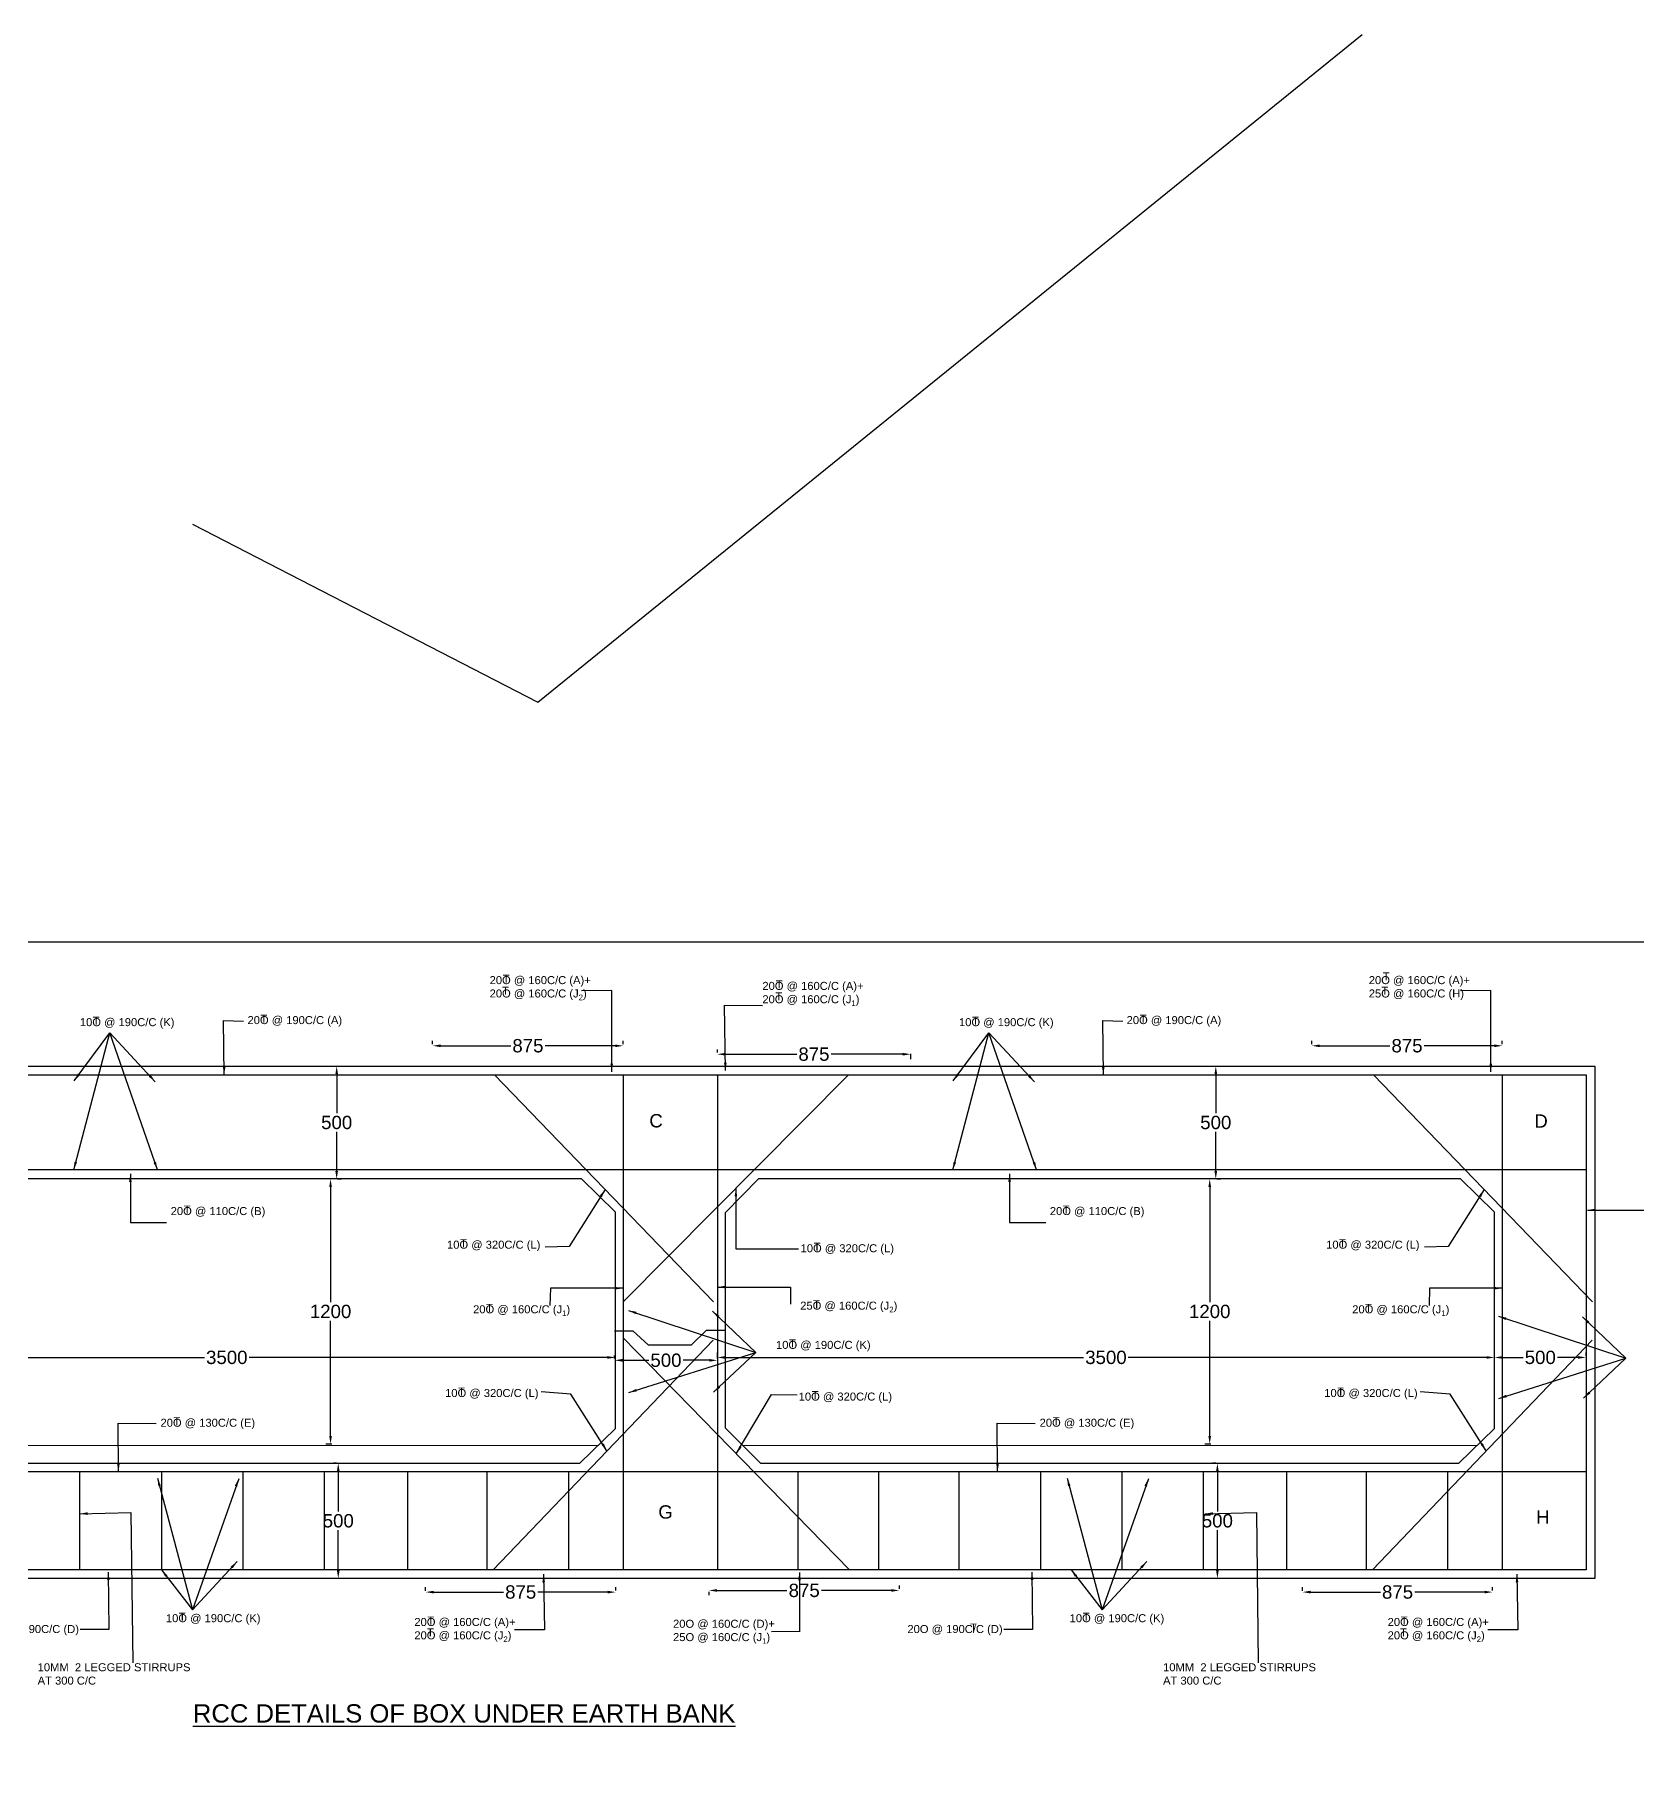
# Model space of a CAD drawing. Header units: metres. Extents: x 450 to 1448, y 458 to 586.
# Drawn here: x 1328.7 to 1388.8, y 521.7 to 586.4 of the extents above; entities that cross this region are included whole.
import ezdxf

# ---------------------------------------------------------------- set-up
doc = ezdxf.new("R2010")
doc.units = ezdxf.units.M
doc.header["$MEASUREMENT"] = 0
for name, color, linetype in [('DIMENSION', 7, 'Continuous'), ('DRAWING', 7, 'Continuous'), ('TEXT', 7, 'Continuous')]:
    doc.layers.add(name, color=color, linetype=linetype)
doc.styles.get("Standard").update_dxf_attribs({"font": 'arial.ttf'})
doc.dimstyles.get("Standard").update_dxf_attribs({"dimtxt": 0.5, "dimasz": 0.3, "dimexe": 0.18, "dimexo": 0.0625, "dimgap": 0.09, "dimtad": 0, "dimtih": 1, "dimtoh": 1, "dimdec": 4, "dimzin": 0, "dimdsep": 46, "dimtxsty": 'Standard', "dimcen": 0.09, "dimadec": 0, "dimazin": 0, "dimtfac": 1, "dimtdec": 4, "dimtofl": 0, "dimtmove": 0, "dimatfit": 3, "dimfxl": 1, "dimtolj": 1, "dimtzin": 0, "dimarcsym": 0})

# ---------------------------------------------------------------- blocks, each defined once
blk = doc.blocks.new('*D59')
at = {"layer": 'Defpoints', "color": 0, "ltscale": 0.1, "transparency": 16777216}
for p in [(1343.667, 548.491), (1343.667, 548.491), (1350.808, 548.491)]:
    blk.add_point(p, dxfattribs=at)
at = {"layer": 'DIMENSION', "color": 0, "lineweight": -2, "ltscale": 0.1, "transparency": 16777216}
for p, q in [((1343.667, 548.553), (1343.667, 548.671)), ((1350.808, 548.553), (1350.808, 548.671)), ((1343.967, 548.491), (1346.593, 548.491)), ((1350.508, 548.491), (1347.882, 548.491))]:
    blk.add_line(p, q, dxfattribs=at)
at = {"layer": 'DIMENSION', "color": 0, "ltscale": 0.1, "transparency": 16777216}
for points in [[(1343.967, 548.541), (1343.967, 548.441), (1343.667, 548.491)], [(1350.508, 548.541), (1350.508, 548.441), (1350.808, 548.491)]]:
    blk.add_solid(points, dxfattribs=at)
at = {"layer": 'DIMENSION', "color": 0, "ltscale": 0.1, "transparency": 16777216, "insert": (1347.238, 548.491), "char_height": 0.5, "attachment_point": 5}
blk.add_mtext('\\A1;875', dxfattribs=at)
blk = doc.blocks.new('*D62')
at = {"layer": 'Defpoints', "color": 0, "ltscale": 0.1, "transparency": 16777216}
for p in [(1340.044, 547.73), (1340.044, 543.499), (1340.072, 543.499)]:
    blk.add_point(p, dxfattribs=at)
at = {"layer": 'DIMENSION', "color": 0, "lineweight": -2, "ltscale": 0.1, "transparency": 16777216}
for p, q in [((1340.072, 547.43), (1340.072, 545.96)), ((1340.107, 547.73), (1340.252, 547.73)), ((1340.072, 543.799), (1340.072, 545.269)), ((1340.107, 543.499), (1340.252, 543.499))]:
    blk.add_line(p, q, dxfattribs=at)
at = {"layer": 'DIMENSION', "color": 0, "ltscale": 0.1, "transparency": 16777216}
for points in [[(1340.022, 547.43), (1340.122, 547.43), (1340.072, 547.73)], [(1340.022, 543.799), (1340.122, 543.799), (1340.072, 543.499)]]:
    blk.add_solid(points, dxfattribs=at)
at = {"layer": 'DIMENSION', "color": 0, "ltscale": 0.1, "transparency": 16777216, "insert": (1340.072, 545.614), "char_height": 0.5, "attachment_point": 5}
blk.add_mtext('\\A1;500', dxfattribs=at)
blk = doc.blocks.new('*D60')
at = {"layer": 'Defpoints', "color": 0, "ltscale": 0.1, "transparency": 16777216}
for p in [(1340.044, 543.499), (1339.843, 533.565), (1339.952, 533.565)]:
    blk.add_point(p, dxfattribs=at)
at = {"layer": 'DIMENSION', "color": 0, "lineweight": -2, "ltscale": 0.1, "transparency": 16777216}
for p, q in [((1339.982, 543.499), (1339.663, 543.499)), ((1339.843, 543.199), (1339.843, 538.877)), ((1339.843, 533.865), (1339.843, 538.186)), ((1339.889, 533.565), (1339.663, 533.565))]:
    blk.add_line(p, q, dxfattribs=at)
at = {"layer": 'DIMENSION', "color": 0, "ltscale": 0.1, "transparency": 16777216}
for points in [[(1339.793, 543.199), (1339.893, 543.199), (1339.843, 543.499)], [(1339.793, 533.865), (1339.893, 533.865), (1339.843, 533.565)]]:
    blk.add_solid(points, dxfattribs=at)
at = {"layer": 'DIMENSION', "color": 0, "ltscale": 0.1, "transparency": 16777216, "insert": (1339.843, 538.532), "char_height": 0.5, "attachment_point": 5}
blk.add_mtext('\\A1;1200', dxfattribs=at)
blk = doc.blocks.new('*D63')
at = {"layer": 'Defpoints', "color": 0, "ltscale": 0.1, "transparency": 16777216}
for p in [(1340.131, 532.843), (1340.131, 528.529), (1340.131, 528.529)]:
    blk.add_point(p, dxfattribs=at)
at = {"layer": 'DIMENSION', "color": 0, "lineweight": -2, "ltscale": 0.1, "transparency": 16777216}
for p, q in [((1340.068, 532.843), (1339.951, 532.843)), ((1340.131, 532.543), (1340.131, 531.031)), ((1340.131, 528.829), (1340.131, 530.341)), ((1340.068, 528.529), (1339.951, 528.529))]:
    blk.add_line(p, q, dxfattribs=at)
at = {"layer": 'DIMENSION', "color": 0, "ltscale": 0.1, "transparency": 16777216}
for points in [[(1340.081, 532.543), (1340.181, 532.543), (1340.131, 532.843)], [(1340.081, 528.829), (1340.181, 528.829), (1340.131, 528.529)]]:
    blk.add_solid(points, dxfattribs=at)
at = {"layer": 'DIMENSION', "color": 0, "ltscale": 0.1, "transparency": 16777216, "insert": (1340.131, 530.686), "char_height": 0.5, "attachment_point": 5}
blk.add_mtext('\\A1;500', dxfattribs=at)
blk = doc.blocks.new('*D65')
at = {"layer": 'Defpoints', "color": 0, "ltscale": 0.1, "transparency": 16777216}
for p in [(1321.392, 536.703), (1350.516, 536.81), (1350.516, 536.703)]:
    blk.add_point(p, dxfattribs=at)
at = {"layer": 'DIMENSION', "color": 0, "lineweight": -2, "ltscale": 0.1, "transparency": 16777216}
for p, q in [((1321.392, 536.766), (1321.392, 536.99)), ((1350.516, 536.766), (1350.516, 536.99)), ((1321.692, 536.81), (1335.119, 536.81)), ((1350.216, 536.81), (1336.79, 536.81))]:
    blk.add_line(p, q, dxfattribs=at)
at = {"layer": 'DIMENSION', "color": 0, "ltscale": 0.1, "transparency": 16777216}
for points in [[(1321.692, 536.86), (1321.692, 536.76), (1321.392, 536.81)], [(1350.216, 536.86), (1350.216, 536.76), (1350.516, 536.81)]]:
    blk.add_solid(points, dxfattribs=at)
at = {"layer": 'DIMENSION', "color": 0, "ltscale": 0.1, "transparency": 16777216, "insert": (1335.954, 536.81), "char_height": 0.5, "attachment_point": 5}
blk.add_mtext('\\A1;3500', dxfattribs=at)
blk = doc.blocks.new('*D67')
at = {"layer": 'Defpoints', "color": 0, "ltscale": 0.1, "transparency": 16777216}
for p in [(1343.406, 528.002), (1350.528, 528.016), (1350.528, 528.016)]:
    blk.add_point(p, dxfattribs=at)
at = {"layer": 'DIMENSION', "color": 0, "lineweight": -2, "ltscale": 0.1, "transparency": 16777216}
for p, q in [((1343.406, 528.064), (1343.406, 528.196)), ((1343.706, 528.016), (1346.322, 528.016)), ((1350.228, 528.016), (1347.612, 528.016)), ((1350.528, 528.078), (1350.528, 528.196))]:
    blk.add_line(p, q, dxfattribs=at)
at = {"layer": 'DIMENSION', "color": 0, "ltscale": 0.1, "transparency": 16777216}
for points in [[(1343.706, 528.066), (1343.706, 527.966), (1343.406, 528.016)], [(1350.228, 528.066), (1350.228, 527.966), (1350.528, 528.016)]]:
    blk.add_solid(points, dxfattribs=at)
at = {"layer": 'DIMENSION', "color": 0, "ltscale": 0.1, "transparency": 16777216, "insert": (1346.967, 528.016), "char_height": 0.5, "attachment_point": 5}
blk.add_mtext('\\A1;875', dxfattribs=at)
blk = doc.blocks.new('*D69')
at = {"layer": 'Defpoints', "color": 0, "ltscale": 0.1, "transparency": 16777216}
for p in [(1372.989, 547.73), (1372.989, 543.499), (1373.016, 543.499)]:
    blk.add_point(p, dxfattribs=at)
at = {"layer": 'DIMENSION', "color": 0, "lineweight": -2, "ltscale": 0.1, "transparency": 16777216}
for p, q in [((1373.016, 547.43), (1373.016, 545.96)), ((1373.051, 547.73), (1373.196, 547.73)), ((1373.016, 543.799), (1373.016, 545.269)), ((1373.051, 543.499), (1373.196, 543.499))]:
    blk.add_line(p, q, dxfattribs=at)
at = {"layer": 'DIMENSION', "color": 0, "ltscale": 0.1, "transparency": 16777216}
for points in [[(1372.966, 547.43), (1373.066, 547.43), (1373.016, 547.73)], [(1372.966, 543.799), (1373.066, 543.799), (1373.016, 543.499)]]:
    blk.add_solid(points, dxfattribs=at)
at = {"layer": 'DIMENSION', "color": 0, "ltscale": 0.1, "transparency": 16777216, "insert": (1373.016, 545.614), "char_height": 0.5, "attachment_point": 5}
blk.add_mtext('\\A1;500', dxfattribs=at)
blk = doc.blocks.new('*D68')
at = {"layer": 'Defpoints', "color": 0, "ltscale": 0.1, "transparency": 16777216}
for p in [(1372.989, 543.499), (1372.788, 533.565), (1372.896, 533.565)]:
    blk.add_point(p, dxfattribs=at)
at = {"layer": 'DIMENSION', "color": 0, "lineweight": -2, "ltscale": 0.1, "transparency": 16777216}
for p, q in [((1372.926, 543.499), (1372.608, 543.499)), ((1372.788, 543.199), (1372.788, 538.877)), ((1372.788, 533.865), (1372.788, 538.186)), ((1372.834, 533.565), (1372.608, 533.565))]:
    blk.add_line(p, q, dxfattribs=at)
at = {"layer": 'DIMENSION', "color": 0, "ltscale": 0.1, "transparency": 16777216}
for points in [[(1372.738, 543.199), (1372.838, 543.199), (1372.788, 543.499)], [(1372.738, 533.865), (1372.838, 533.865), (1372.788, 533.565)]]:
    blk.add_solid(points, dxfattribs=at)
at = {"layer": 'DIMENSION', "color": 0, "ltscale": 0.1, "transparency": 16777216, "insert": (1372.788, 538.532), "char_height": 0.5, "attachment_point": 5}
blk.add_mtext('\\A1;1200', dxfattribs=at)
blk = doc.blocks.new('*D70')
at = {"layer": 'Defpoints', "color": 0, "ltscale": 0.1, "transparency": 16777216}
for p in [(1373.075, 532.843), (1373.075, 528.529), (1373.075, 528.529)]:
    blk.add_point(p, dxfattribs=at)
at = {"layer": 'DIMENSION', "color": 0, "lineweight": -2, "ltscale": 0.1, "transparency": 16777216}
for p, q in [((1373.013, 532.843), (1372.895, 532.843)), ((1373.075, 532.543), (1373.075, 531.031)), ((1373.075, 528.829), (1373.075, 530.341)), ((1373.013, 528.529), (1372.895, 528.529))]:
    blk.add_line(p, q, dxfattribs=at)
at = {"layer": 'DIMENSION', "color": 0, "ltscale": 0.1, "transparency": 16777216}
for points in [[(1373.025, 532.543), (1373.125, 532.543), (1373.075, 532.843)], [(1373.025, 528.829), (1373.125, 528.829), (1373.075, 528.529)]]:
    blk.add_solid(points, dxfattribs=at)
at = {"layer": 'DIMENSION', "color": 0, "ltscale": 0.1, "transparency": 16777216, "insert": (1373.075, 530.686), "char_height": 0.5, "attachment_point": 5}
blk.add_mtext('\\A1;500', dxfattribs=at)
blk = doc.blocks.new('*D71')
at = {"layer": 'Defpoints', "color": 0, "ltscale": 0.1, "transparency": 16777216}
for p in [(1350.484, 536.703), (1354.337, 536.703), (1354.337, 536.703)]:
    blk.add_point(p, dxfattribs=at)
at = {"layer": 'DIMENSION', "color": 0, "lineweight": -2, "ltscale": 0.1, "transparency": 16777216}
for p, q in [((1350.484, 536.766), (1350.484, 536.883)), ((1350.784, 536.703), (1351.769, 536.703)), ((1354.037, 536.703), (1353.052, 536.703)), ((1354.337, 536.766), (1354.337, 536.883))]:
    blk.add_line(p, q, dxfattribs=at)
at = {"layer": 'DIMENSION', "color": 0, "ltscale": 0.1, "transparency": 16777216}
for points in [[(1350.784, 536.753), (1350.784, 536.653), (1350.484, 536.703)], [(1354.037, 536.753), (1354.037, 536.653), (1354.337, 536.703)]]:
    blk.add_solid(points, dxfattribs=at)
at = {"layer": 'DIMENSION', "color": 0, "ltscale": 0.1, "transparency": 16777216, "insert": (1352.411, 536.703), "char_height": 0.5, "attachment_point": 5}
blk.add_mtext('\\A1;500', dxfattribs=at)
blk = doc.blocks.new('*D72')
at = {"layer": 'Defpoints', "color": 0, "ltscale": 0.1, "transparency": 16777216}
for p in [(1354.337, 536.703), (1383.461, 536.81), (1383.461, 536.703)]:
    blk.add_point(p, dxfattribs=at)
at = {"layer": 'DIMENSION', "color": 0, "lineweight": -2, "ltscale": 0.1, "transparency": 16777216}
for p, q in [((1354.337, 536.766), (1354.337, 536.99)), ((1383.461, 536.766), (1383.461, 536.99)), ((1354.637, 536.81), (1368.063, 536.81)), ((1383.161, 536.81), (1369.734, 536.81))]:
    blk.add_line(p, q, dxfattribs=at)
at = {"layer": 'DIMENSION', "color": 0, "ltscale": 0.1, "transparency": 16777216}
for points in [[(1354.637, 536.86), (1354.637, 536.76), (1354.337, 536.81)], [(1383.161, 536.86), (1383.161, 536.76), (1383.461, 536.81)]]:
    blk.add_solid(points, dxfattribs=at)
at = {"layer": 'DIMENSION', "color": 0, "ltscale": 0.1, "transparency": 16777216, "insert": (1368.899, 536.81), "char_height": 0.5, "attachment_point": 5}
blk.add_mtext('\\A1;3500', dxfattribs=at)
blk = doc.blocks.new('*D73')
at = {"layer": 'Defpoints', "color": 0, "ltscale": 0.1, "transparency": 16777216}
for p in [(1354.024, 528.094), (1361.158, 528.077), (1361.158, 528.077)]:
    blk.add_point(p, dxfattribs=at)
at = {"layer": 'DIMENSION', "color": 0, "lineweight": -2, "ltscale": 0.1, "transparency": 16777216}
for p, q in [((1354.024, 528.031), (1354.024, 527.897)), ((1354.324, 528.077), (1356.946, 528.077)), ((1360.858, 528.077), (1358.235, 528.077)), ((1361.158, 528.139), (1361.158, 528.257))]:
    blk.add_line(p, q, dxfattribs=at)
at = {"layer": 'DIMENSION', "color": 0, "ltscale": 0.1, "transparency": 16777216}
for points in [[(1354.324, 528.127), (1354.324, 528.027), (1354.024, 528.077)], [(1360.858, 528.127), (1360.858, 528.027), (1361.158, 528.077)]]:
    blk.add_solid(points, dxfattribs=at)
at = {"layer": 'DIMENSION', "color": 0, "ltscale": 0.1, "transparency": 16777216, "insert": (1357.591, 528.077), "char_height": 0.5, "attachment_point": 5}
blk.add_mtext('\\A1;875', dxfattribs=at)
blk = doc.blocks.new('*D74')
at = {"layer": 'Defpoints', "color": 0, "ltscale": 0.1, "transparency": 16777216}
for p in [(1376.266, 528.002), (1383.387, 528.016), (1383.387, 528.016)]:
    blk.add_point(p, dxfattribs=at)
at = {"layer": 'DIMENSION', "color": 0, "lineweight": -2, "ltscale": 0.1, "transparency": 16777216}
for p, q in [((1376.266, 528.064), (1376.266, 528.196)), ((1376.566, 528.016), (1379.182, 528.016)), ((1383.087, 528.016), (1380.471, 528.016)), ((1383.387, 528.078), (1383.387, 528.196))]:
    blk.add_line(p, q, dxfattribs=at)
at = {"layer": 'DIMENSION', "color": 0, "ltscale": 0.1, "transparency": 16777216}
for points in [[(1376.566, 528.066), (1376.566, 527.966), (1376.266, 528.016)], [(1383.087, 528.066), (1383.087, 527.966), (1383.387, 528.016)]]:
    blk.add_solid(points, dxfattribs=at)
at = {"layer": 'DIMENSION', "color": 0, "ltscale": 0.1, "transparency": 16777216, "insert": (1379.826, 528.016), "char_height": 0.5, "attachment_point": 5}
blk.add_mtext('\\A1;875', dxfattribs=at)
blk = doc.blocks.new('*D75')
at = {"layer": 'Defpoints', "color": 0, "ltscale": 0.1, "transparency": 16777216}
for p in [(1354.337, 548.175), (1354.337, 548.175), (1361.576, 548.251)]:
    blk.add_point(p, dxfattribs=at)
at = {"layer": 'DIMENSION', "color": 0, "lineweight": -2, "ltscale": 0.1, "transparency": 16777216}
for p, q in [((1354.337, 548.237), (1354.337, 548.355)), ((1354.637, 548.175), (1357.312, 548.175)), ((1361.276, 548.175), (1358.601, 548.175)), ((1361.576, 548.188), (1361.576, 547.995))]:
    blk.add_line(p, q, dxfattribs=at)
at = {"layer": 'DIMENSION', "color": 0, "ltscale": 0.1, "transparency": 16777216}
for points in [[(1354.637, 548.225), (1354.637, 548.125), (1354.337, 548.175)], [(1361.276, 548.225), (1361.276, 548.125), (1361.576, 548.175)]]:
    blk.add_solid(points, dxfattribs=at)
at = {"layer": 'DIMENSION', "color": 0, "ltscale": 0.1, "transparency": 16777216, "insert": (1357.956, 548.175), "char_height": 0.5, "attachment_point": 5}
blk.add_mtext('\\A1;875', dxfattribs=at)
blk = doc.blocks.new('*D76')
at = {"layer": 'Defpoints', "color": 0, "ltscale": 0.1, "transparency": 16777216}
for p in [(1376.612, 548.491), (1376.612, 548.491), (1383.753, 548.491)]:
    blk.add_point(p, dxfattribs=at)
at = {"layer": 'DIMENSION', "color": 0, "lineweight": -2, "ltscale": 0.1, "transparency": 16777216}
for p, q in [((1376.612, 548.553), (1376.612, 548.671)), ((1383.753, 548.553), (1383.753, 548.671)), ((1376.912, 548.491), (1379.538, 548.491)), ((1383.453, 548.491), (1380.827, 548.491))]:
    blk.add_line(p, q, dxfattribs=at)
at = {"layer": 'DIMENSION', "color": 0, "ltscale": 0.1, "transparency": 16777216}
for points in [[(1376.912, 548.541), (1376.912, 548.441), (1376.612, 548.491)], [(1383.453, 548.541), (1383.453, 548.441), (1383.753, 548.491)]]:
    blk.add_solid(points, dxfattribs=at)
at = {"layer": 'DIMENSION', "color": 0, "ltscale": 0.1, "transparency": 16777216, "insert": (1380.182, 548.491), "char_height": 0.5, "attachment_point": 5}
blk.add_mtext('\\A1;875', dxfattribs=at)
blk = doc.blocks.new('*D128')
at = {"layer": 'Defpoints', "color": 0, "ltscale": 0.1, "transparency": 16777216}
for p in [(1383.461, 536.81), (1386.89, 536.81), (1386.89, 536.81)]:
    blk.add_point(p, dxfattribs=at)
at = {"layer": 'DIMENSION', "color": 0, "lineweight": -2, "ltscale": 0.1, "transparency": 16777216}
for p, q in [((1383.461, 536.872), (1383.461, 536.99)), ((1386.89, 536.872), (1386.89, 536.99)), ((1383.761, 536.81), (1384.534, 536.81)), ((1386.59, 536.81), (1385.817, 536.81))]:
    blk.add_line(p, q, dxfattribs=at)
at = {"layer": 'DIMENSION', "color": 0, "ltscale": 0.1, "transparency": 16777216}
for points in [[(1383.761, 536.86), (1383.761, 536.76), (1383.461, 536.81)], [(1386.59, 536.86), (1386.59, 536.76), (1386.89, 536.81)]]:
    blk.add_solid(points, dxfattribs=at)
at = {"layer": 'DIMENSION', "color": 0, "ltscale": 0.1, "transparency": 16777216, "insert": (1385.175, 536.81), "char_height": 0.5, "attachment_point": 5}
blk.add_mtext('\\A1;500', dxfattribs=at)

msp = doc.modelspace()

# ---------------------------------------------------------------- linework, layer by layer
at = {"layer": 'DIMENSION', "ltscale": 0.1}
msp.add_lwpolyline([(1334.6672, 568.03913), (1347.6096, 561.36503), (1378.50435, 586.3929)], dxfattribs=at)
at = {"layer": 'DRAWING', "ltscale": 0.1}
for points in [[(1277.21883, 552.38184), (1447.64372, 552.38184), (1447.64372, 458.07318), (1277.21883, 458.07318)], [(1284.59546, 547.7302), (1387.21357, 547.7302), (1387.21357, 528.52883), (1284.59546, 528.52883)], [(1284.91934, 547.40633), (1386.88969, 547.40633), (1386.88969, 528.8527), (1284.91934, 528.8527)]]:
    msp.add_lwpolyline(points, close=True, dxfattribs=at)
for points in [[(1345.98432, 547.40633), (1354.19203, 538.89658)], [(1345.98432, 547.40633), (1354.19203, 538.89658)], [(1350.80833, 547.40633), (1350.80833, 528.8527)], [(1350.80833, 538.89278), (1359.25764, 547.40633)], [(1354.33687, 547.40633), (1354.33687, 528.8527)], [(1378.92882, 547.40633), (1387.13653, 538.89658)], [(1383.75283, 547.40633), (1383.75283, 528.8527)], [(1350.80833, 543.83829), (1317.86383, 543.83829)], [(1349.24354, 543.49855), (1322.93232, 543.49855)], [(1350.51618, 542.25524), (1349.24354, 543.49855)], [(1386.88969, 543.83829), (1350.80833, 543.83829)], [(1354.62443, 542.23346), (1355.87682, 543.49855)], [(1382.18804, 543.49855), (1355.87682, 543.49855)], [(1383.46067, 542.25524), (1382.18804, 543.49855)], [(1350.51618, 534.14141), (1350.51618, 542.25524)], [(1354.62443, 542.23346), (1354.62443, 534.17394)], [(1383.46067, 534.14141), (1383.46067, 542.25524)], [(1350.48446, 537.81097), (1351.17186, 537.81097), (1351.74435, 537.28526), (1353.36986, 537.28526), (1353.92563, 537.83646), (1354.62443, 537.83646)], [(1345.93785, 528.8527), (1354.17567, 537.46393)], [(1345.93785, 528.8527), (1354.17567, 537.46393)], [(1359.28507, 528.8527), (1350.80833, 537.54262)], [(1378.88235, 528.8527), (1387.12017, 537.46393)], [(1349.1814, 532.84346), (1350.51618, 534.14141)], [(1355.94988, 532.84346), (1354.62443, 534.17394)], [(1382.1259, 532.84346), (1383.46067, 534.14141)], [(1349.84879, 533.49244), (1322.34266, 533.5087)], [(1382.79329, 533.49244), (1355.28716, 533.5087)], [(1350.80833, 532.52484), (1317.86383, 532.52484)], [(1323.00538, 532.84346), (1349.1814, 532.84346)], [(1330.43583, 532.52484), (1330.43583, 528.8527)], [(1333.50558, 532.52484), (1333.50558, 528.8527)], [(1336.5537, 532.52484), (1336.5537, 528.8527)], [(1339.59735, 532.52484), (1339.59735, 528.8527)], [(1342.72255, 532.52484), (1342.72255, 528.8527)], [(1345.7009, 532.52484), (1345.7009, 528.8527)], [(1348.75762, 532.52484), (1348.75762, 528.8527)], [(1386.88969, 532.52484), (1350.80833, 532.52484)], [(1355.94988, 532.84346), (1382.1259, 532.84346)], [(1357.35438, 532.52484), (1357.35438, 528.8527)], [(1360.37588, 532.52484), (1360.37588, 528.8527)], [(1363.38032, 532.52484), (1363.38032, 528.8527)], [(1366.45008, 532.52484), (1366.45008, 528.8527)], [(1369.4982, 532.52484), (1369.4982, 528.8527)], [(1372.54185, 532.52484), (1372.54185, 528.8527)], [(1375.66705, 532.52484), (1375.66705, 528.8527)], [(1378.64539, 532.52484), (1378.64539, 528.8527)], [(1381.70212, 532.52484), (1381.70212, 528.8527)], [(1357.41256, 526.53766), (1356.36795, 526.52429)]]:
    msp.add_lwpolyline(points, dxfattribs=at)

# ---------------------------------------------------------------- texts
at = {"layer": 'DIMENSION', "attachment_point": 1}
for s, insert, char_height, width in [('T', (1346.29117, 551.1565), 0.3, 0.2496794), ('T', (1379.27041, 551.24016), 0.3, 0.2496794), ('\\A1;20O @ 160C/C (A)+\\P20O @ 160C/C (J{\\H0.7x;\\S^ 2;})', (1345.80354, 551.10195), 0.3, 3.8986268), ('T', (1346.27505, 550.70881), 0.3, 0.2496794), ('\\A1;20O @ 160C/C (A)+\\P20O @ 160C/C (J{\\H0.7x;\\S^ 1;})', (1356.02435, 550.88558), 0.3, 3.8986268), ('T', (1356.51444, 550.49516), 0.3, 0.2496794), ('T', (1356.53056, 550.94285), 0.3, 0.2496794), ('\\A1;20O @ 160C/C (A)+\\P25O @ 160C/C (H)', (1378.74804, 551.10195), 0.3, 3.8986268), ('T', (1379.21955, 550.70881), 0.3, 0.2496794), ('10O @ 190C/C (K)', (1330.44792, 549.52657), 0.3, 3.8986268), ('T', (1330.93555, 549.58113), 0.3, 0.2496794), ('20O @ 190C/C (A)', (1336.72987, 549.60393), 0.3, 3.8986268), ('T', (1337.21749, 549.65848), 0.3, 0.2496794), ('10O @ 190C/C (K)', (1363.39242, 549.52657), 0.3, 3.8986268), ('T', (1363.88005, 549.58113), 0.3, 0.2496794), ('20O @ 190C/C (A)', (1369.67436, 549.60393), 0.3, 3.8986268), ('T', (1370.16199, 549.65848), 0.3, 0.2496794), ('\\A1;C', (1351.78737, 545.93188), 0.5, 3.8986268), ('\\A1;D', (1384.95281, 545.92034), 0.5, 3.8986268), ('\\A1;20O @ 110C/C (B)', (1333.85187, 542.44692), 0.3, 3.8986268), ('T', (1334.3395, 542.50147), 0.3, 0.2496794), ('\\A1;20O @ 110C/C (B)', (1366.79637, 542.44692), 0.3, 3.8986268), ('T', (1367.284, 542.50147), 0.3, 0.2496794), ('\\A1;10O @ 320C/C (L)', (1344.20648, 541.18635), 0.3, 3.8986268), ('T', (1344.69411, 541.24091), 0.3, 0.2496794), ('\\A1;10O @ 320C/C (L)', (1357.45646, 541.05296), 0.3, 3.8986268), ('T', (1357.94409, 541.10752), 0.3, 0.2496794), ('\\A1;10O @ 320C/C (L)', (1377.15098, 541.18635), 0.3, 3.8986268), ('T', (1377.63861, 541.24091), 0.3, 0.2496794), ('\\A1;25O @ 160C/C (J{\\H0.7x;\\S^ 2;})', (1357.44283, 538.90198), 0.3, 3.8986268), ('T', (1357.93045, 538.95653), 0.3, 0.2496794), ('\\A1;20O @ 160C/C (J{\\H0.7x;\\S^ 1;})', (1345.18372, 538.7649), 0.3, 3.8986268), ('T', (1345.67135, 538.81945), 0.3, 0.2496794), ('\\A1;20O @ 160C/C (J{\\H0.7x;\\S^ 1;})', (1378.12822, 538.7649), 0.3, 3.8986268), ('T', (1378.61585, 538.81945), 0.3, 0.2496794), ('\\A1;10O @ 190C/C (K)', (1356.53481, 537.43065), 0.3, 3.8986268), ('T', (1357.02244, 537.48521), 0.3, 0.2496794), ('\\A1;10O @ 320C/C (L)', (1344.13509, 535.62719), 0.3, 3.8986268), ('T', (1344.62272, 535.68175), 0.3, 0.2496794), ('\\A1;10O @ 320C/C (L)', (1377.07959, 535.62719), 0.3, 3.8986268), ('T', (1377.56721, 535.68175), 0.3, 0.2496794), ('\\A1;10O @ 320C/C (L)', (1357.38507, 535.4938), 0.3, 3.8986268), ('T', (1357.87269, 535.54836), 0.3, 0.2496794), ('\\A1;20O @ 130C/C (E)', (1333.46962, 534.51339), 0.3, 3.8986268), ('T', (1333.95724, 534.56795), 0.3, 0.2496794), ('\\A1;20O @ 130C/C (E)', (1366.41411, 534.51339), 0.3, 3.8986268), ('T', (1366.90174, 534.56795), 0.3, 0.2496794), ('\\A1;G', (1352.12514, 531.26904), 0.5, 3.8986268), ('\\A1;H', (1385.01824, 531.07855), 0.5, 3.8986268), ('T', (1334.1597, 527.24256), 0.3, 0.2496794), ('T', (1368.02664, 527.24256), 0.3, 0.2496794), ('20O @ 190C/C (D)', (1326.84526, 526.78141), 0.3, 3.8986268), ('10O @ 190C/C (K)', (1333.67207, 527.188), 0.3, 3.8986268), ('\\A1;20O @ 160C/C (A)+\\P20O @ 160C/C (J{\\H0.7x;\\S^ 2;})', (1342.98267, 527.04531), 0.3, 3.8986268), ('T', (1343.45419, 526.65218), 0.3, 0.2496794), ('T', (1343.4703, 527.09987), 0.3, 0.2496794), ('\\A1;20O @ 160C/C (D)+\\P25O @ 160C/C (J{\\H0.7x;\\S^ 1;})', (1352.67688, 526.97911), 0.3, 3.8986268), ('20O @ 190C/C (D)', (1361.45896, 526.78141), 0.3, 3.8986268), ('T', (1363.80593, 526.83596), 0.3, 0.2496794), ('10O @ 190C/C (K)', (1367.53901, 527.188), 0.3, 3.8986268), ('\\A1;20O @ 160C/C (A)+\\P20O @ 160C/C (J{\\H0.7x;\\S^ 2;})', (1379.45571, 527.04531), 0.3, 3.8986268), ('T', (1379.92722, 526.65218), 0.3, 0.2496794), ('T', (1379.94334, 527.09987), 0.3, 0.2496794), ('10MM  2 LEGGED STIRRUPS AT 300 C/C', (1328.86633, 525.3489), 0.3, 5.8318744), ('10MM  2 LEGGED STIRRUPS AT 300 C/C', (1371.04036, 525.3489), 0.3, 5.8318744)]:
    msp.add_mtext(s, dxfattribs=dict(at, insert=insert, char_height=char_height, width=width))
at = {"layer": 'TEXT'}
msp.add_text('%%URCC DETAILS OF BOX UNDER EARTH BANK', height=0.6875, dxfattribs=at).set_placement((1334.68355, 523.1256))

# ---------------------------------------------------------------- dimensions: what is measured, and where the dimension line sits
at = {"layer": 'DIMENSION', "ltscale": 0.1}
for base, p1, p2, text, picture, middle in [((1343.66707, 548.49072), (1350.80833, 548.49072), (1343.66707, 548.49072), '875', '*D59', (1347.2377, 548.49072)), ((1376.61157, 548.49072), (1383.75283, 548.49072), (1376.61157, 548.49072), '875', '*D76', (1380.1822, 548.49072)), ((1354.33687, 548.17455), (1361.57562, 548.25084), (1354.33687, 548.17455), '875', '*D75', (1357.95624, 548.17455)), ((1350.51618, 536.80987), (1321.39237, 536.70323), (1350.51618, 536.70323), '3500', '*D65', (1335.95427, 536.80987)), ((1354.33687, 536.70323), (1350.48446, 536.70323), (1354.33687, 536.70323), '500', '*D71', (1352.41066, 536.70323)), ((1383.46067, 536.80987), (1354.33687, 536.70323), (1383.46067, 536.70323), '3500', '*D72', (1368.89877, 536.80987)), ((1386.88969, 536.80987), (1383.46067, 536.80987), (1386.88969, 536.80987), '500', '*D128', (1385.17518, 536.80987)), ((1350.52777, 528.01596), (1343.40623, 528.00198), (1350.52777, 528.01596), '875', '*D67', (1346.967, 528.01596)), ((1361.1576, 528.0767), (1354.02365, 528.09392), (1361.1576, 528.0767), '875', '*D73', (1357.59062, 528.0767)), ((1383.38713, 528.01596), (1376.2656, 528.00198), (1383.38713, 528.01596), '875', '*D74', (1379.82637, 528.01596))]:
    dim = msp.add_linear_dim(base=base, p1=p1, p2=p2, text=text, dimstyle='Standard', dxfattribs=at)
    dim.commit()
    dim.dimension.update_dxf_attribs({"geometry": picture, "text_midpoint": middle})
for base, p1, p2, text, picture, middle in [((1340.0715, 543.49855), (1340.0441, 547.7302), (1340.0441, 543.49855), '500', '*D62', (1340.0715, 545.61438)), ((1373.016, 543.49855), (1372.9886, 547.7302), (1372.9886, 543.49855), '500', '*D69', (1373.016, 545.61438)), ((1339.84307, 533.56458), (1340.0441, 543.49855), (1339.95152, 533.56458), '1200', '*D60', (1339.84307, 538.53157)), ((1372.78757, 533.56458), (1372.9886, 543.49855), (1372.89602, 533.56458), '1200', '*D68', (1372.78757, 538.53157)), ((1340.13064, 528.52883), (1340.13064, 532.84346), (1340.13064, 528.52883), '500', '*D63', (1340.13064, 530.68614)), ((1373.07514, 528.52883), (1373.07514, 532.84346), (1373.07514, 528.52883), '500', '*D70', (1373.07514, 530.68614))]:
    dim = msp.add_linear_dim(base=base, p1=p1, p2=p2, angle=90, text=text, dimstyle='Standard', dxfattribs=at)
    dim.commit()
    dim.dimension.update_dxf_attribs({"geometry": picture, "text_midpoint": middle})

# ---------------------------------------------------------------- leaders
at = {"layer": 'DRAWING', "ltscale": 0.1}
for points in [[(1350.37773, 547.52012), (1350.38041, 550.56607), (1349.24634, 550.55334)], [(1383.32223, 547.52012), (1383.32491, 550.56607), (1382.19084, 550.55334)], [(1354.64051, 547.5604), (1354.60317, 550.01127), (1356.02728, 549.99882)], [(1335.85798, 547.40633), (1335.83294, 549.43487), (1336.58487, 549.40982)], [(1368.80248, 547.40633), (1368.77743, 549.43487), (1369.52937, 549.40982)], [(1330.21625, 543.83829), (1331.56596, 548.98112)], [(1330.23252, 547.1774), (1331.56596, 548.98112)], [(1333.35471, 543.83829), (1331.56596, 548.98112)], [(1333.27342, 547.14491), (1331.56596, 548.98112)], [(1363.16074, 543.83829), (1364.51046, 548.98112)], [(1363.17702, 547.1774), (1364.51046, 548.98112)], [(1366.29921, 543.83829), (1364.51046, 548.98112)], [(1366.21791, 547.14491), (1364.51046, 548.98112)], [(1332.34245, 543.68979), (1332.34245, 541.86397), (1333.70052, 541.86397)], [(1365.28695, 543.68979), (1365.28695, 541.86397), (1366.64502, 541.86397)], [(1350.13336, 543.10461), (1348.78063, 540.97329), (1347.88851, 540.94747)], [(1355.03298, 543.14956), (1355.03298, 540.88654), (1357.3765, 540.88654)], [(1383.07785, 543.10461), (1381.72513, 540.97329), (1380.83301, 540.94747)], [(1386.94146, 542.33587), (1389.68464, 542.33587), (1389.68464, 541.7019)], [(1350.80833, 539.40424), (1348.08061, 539.41074), (1348.06109, 538.76045)], [(1354.33687, 539.44734), (1357.08005, 539.44734), (1357.08005, 538.81337)], [(1383.75283, 539.40424), (1381.02511, 539.41074), (1381.00559, 538.76045)], [(1351.00686, 538.57056), (1355.77918, 536.99706)], [(1354.15901, 538.54632), (1355.77918, 536.99706)], [(1383.61146, 538.35231), (1388.38378, 536.77882)], [(1386.76361, 538.32807), (1388.38378, 536.77882)], [(1351.01896, 535.49335), (1355.77918, 536.99706)], [(1354.19538, 535.50547), (1355.77918, 536.99706)], [(1383.62355, 535.2751), (1388.38378, 536.77882)], [(1386.79997, 535.28722), (1388.38378, 536.77882)], [(1350.20024, 533.30829), (1348.84923, 535.43776), (1347.73411, 535.52093)], [(1355.0467, 533.19766), (1356.37248, 535.42672), (1357.33385, 535.40987)], [(1383.14473, 533.30829), (1381.79373, 535.43776), (1380.67861, 535.52093)], [(1331.89436, 532.52484), (1331.87759, 534.34719), (1333.30175, 534.33044)], [(1364.83885, 532.52484), (1364.82209, 534.34719), (1366.24624, 534.33044)], [(1333.35865, 532.29073), (1334.66347, 527.34605)], [(1336.3993, 532.2663), (1334.66347, 527.34605)], [(1367.44741, 532.29073), (1368.75224, 527.34605)], [(1370.48806, 532.2663), (1368.75224, 527.34605)], [(1330.43583, 530.95002), (1332.36209, 531.0046), (1332.43491, 525.36546)], [(1372.60985, 530.95002), (1374.53612, 531.0046), (1374.60894, 525.36546)], [(1336.34256, 529.15997), (1334.66347, 527.34605)], [(1370.43132, 529.15997), (1368.75224, 527.34605)], [(1331.51449, 528.76533), (1331.53422, 526.6145), (1330.45949, 526.6145)], [(1333.50558, 528.8527), (1334.66347, 527.34605)], [(1347.82499, 528.68561), (1347.85742, 526.60511), (1346.73942, 526.60511)], [(1357.41248, 528.75366), (1357.41257, 526.52598)], [(1366.12819, 528.76533), (1366.14792, 526.6145), (1365.07319, 526.6145)], [(1367.59434, 528.8527), (1368.75224, 527.34605)], [(1384.29802, 528.68561), (1384.33045, 526.60511), (1383.21246, 526.60511)]]:
    msp.add_leader(points, dimstyle='Standard', override={"dimgap": 0.09, "dimtad": 0}, dxfattribs=at)

doc.saveas('drawing.dxf')
